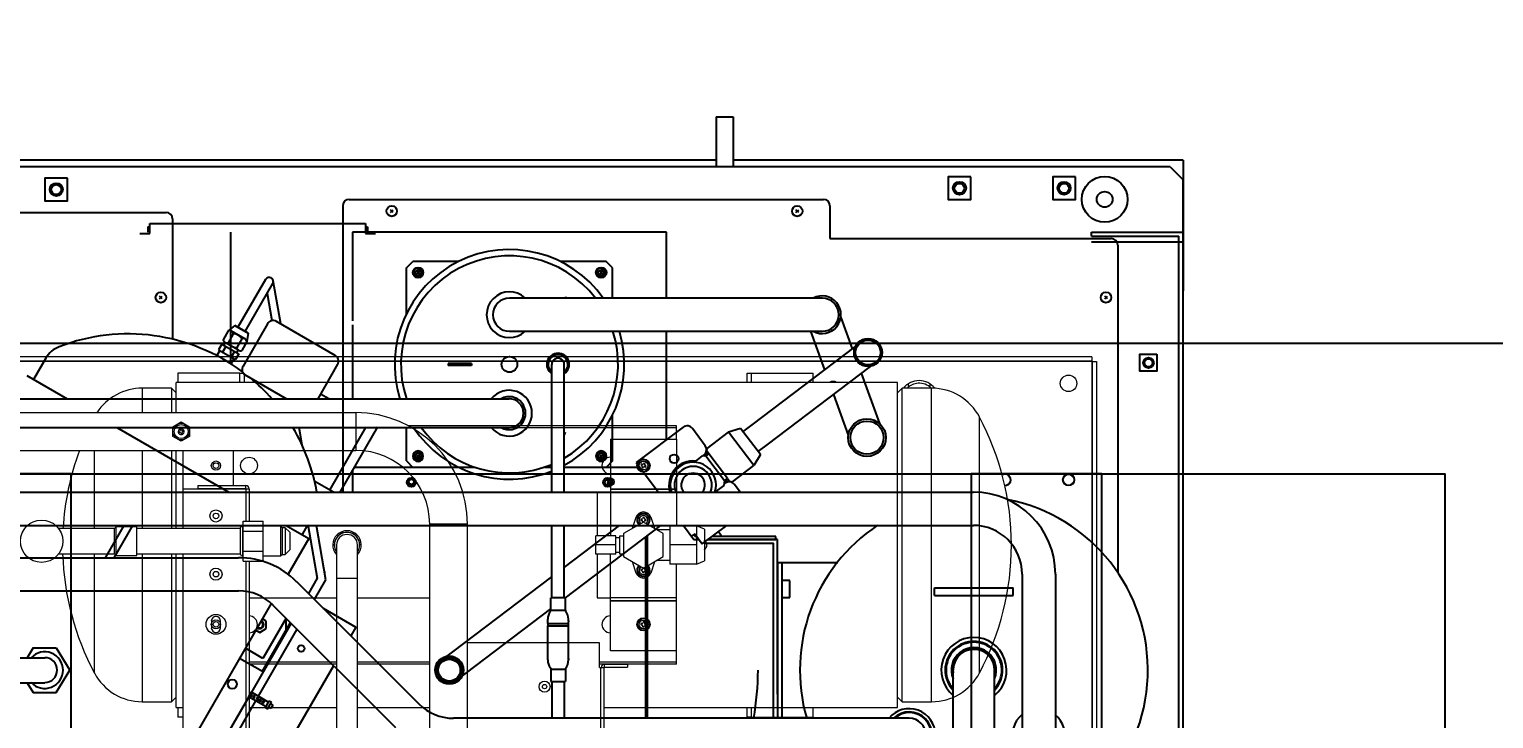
# Model space of a CAD drawing. Header units: millimetres. Extents: x 0 to 31017, y 0 to 21335.
# Drawn here: x 27232.9 to 27344.9, y 3390.4 to 3443.1 of the extents above; entities that cross this region are included whole.
import ezdxf
from ezdxf import colors
from ezdxf.entities.mleader import LeaderData, LeaderLine
from ezdxf.enums import TextEntityAlignment as Align
from ezdxf.math import Vec2, Vec3

# ---------------------------------------------------------------- set-up
doc = ezdxf.new("R2010")
doc.units = ezdxf.units.MM
for name, color, linetype in [('12', 7, 'Continuous'), ('2BG06593', 7, 'Continuous'), ('DIM', 2, 'Continuous')]:
    doc.layers.add(name, color=color, linetype=linetype)
doc.styles.get("Standard").update_dxf_attribs({"font": 'arial.ttf'})

# ---------------------------------------------------------------- blocks, each defined once
blk = doc.blocks.new('A$C50403923')
at = {"layer": '2BG06593', "linetype": 'ByBlock'}
for p, q in [((5.1, 2.9), (2.9, 5.1)), ((2.9, 2.9), (5.1, 5.1))]:
    blk.add_line(p, q, dxfattribs=at)
at = {"layer": '2BG06593', "color": 2}
blk.add_circle((4, 4), 4, dxfattribs=at)
blk = doc.blocks.new('A$C21DA468F')
at = {"layer": '12'}
for p, q in [((7.1, 20.6), (85.9, 80.4)), ((18.4, 5.2), (97.4, 65.2)), ((0, 15.2), (7.1, 20.6)), ((11.5, 0), (18.4, 5.2))]:
    blk.add_line(p, q, dxfattribs=at)
for radius in [10.7, 9.53]:
    blk.add_circle((95.6, 75.8), radius, dxfattribs=at)
blk = doc.blocks.new('3F機組圖灰底')
at = {"color": 8, "linetype": 'Continuous', "lineweight": 15}
for p, q in [((106902.39, -45555.3), (106736.34, -45555.3)), ((106902.39, -45555.63), (106736.34, -45555.63)), ((106902.39, -45555.65), (106736.34, -45555.65)), ((106902.39, -45555.3), (106902.39, -45555.63)), ((106902.39, -45555.65), (106902.39, -45555.63)), ((106902.41, -45555.65), (106902.39, -45555.65)), ((106902.39, -45555.65), (106902.39, -45608.38)), ((106902.41, -45555.65), (106902.41, -45608.38)), ((106902.41, -45555.65), (106902.74, -45555.65)), ((106902.74, -45555.65), (106902.74, -45608.38)), ((106832.52, -45556.54), (106832.52, -45557.27)), ((106837.23, -45556.54), (106832.52, -45556.54)), ((106837.25, -45556.54), (106837.23, -45556.54)), ((106837.23, -45556.54), (106837.23, -45557.27)), ((106837.25, -45556.54), (106837.58, -45556.54)), ((106837.25, -45557.27), (106837.25, -45556.54)), ((106837.58, -45556.54), (106837.58, -45557.27)), ((106876.03, -45556.54), (106876.35, -45556.54)), ((106876.03, -45557.27), (106876.03, -45556.54)), ((106876.35, -45556.54), (106876.35, -45557.27)), ((106876.35, -45556.54), (106876.37, -45556.54)), ((106876.37, -45556.54), (106881.08, -45556.54)), ((106876.37, -45557.27), (106876.37, -45556.54)), ((106881.08, -45557.27), (106881.08, -45556.54)), ((106832.04, -45557.7), (106829.8, -45557.7)), ((106829.8, -45557.7), (106829.8, -45559.58)), ((106832.4, -45558.06), (106832.04, -45557.7)), ((106832.04, -45557.7), (106832.04, -45559.58)), ((106887.54, -45557.27), (106832.4, -45557.27)), ((106832.4, -45559.58), (106832.4, -45557.27)), ((106887.54, -45582.11), (106887.54, -45557.27)), ((106887.89, -45557.7), (106887.54, -45558.06)), ((106890.14, -45557.7), (106887.89, -45557.7)), ((106887.89, -45581.68), (106887.89, -45557.7)), ((106888.35, -45557.37), (106888.35, -45557.63)), ((106890.02, -45557.63), (106890.02, -45557.38)), ((106890.14, -45581.68), (106890.14, -45557.7)), ((106846.13, -45559.58), (106816.54, -45559.58)), ((106846.13, -45559.58), (106846.13, -45562.47)), ((106893.8, -45579.48), (106893.8, -45559.9)), ((106832.13, -45560.65), (106832.77, -45560.28)), ((106832.13, -45561.39), (106832.13, -45560.65)), ((106832.77, -45561.76), (106832.13, -45561.39)), ((106832.67, -45561.08), (106832.54, -45561.01)), ((106832.77, -45560.9), (106832.64, -45560.83)), ((106832.77, -45560.28), (106833.41, -45560.65)), ((106832.9, -45561.21), (106832.77, -45561.14)), ((106833.41, -45561.39), (106832.77, -45561.76)), ((106833, -45561.03), (106832.87, -45560.96)), ((106833.41, -45560.65), (106833.41, -45561.39)), ((106870.64, -45560.59), (106850.15, -45560.59)), ((106870.64, -45560.73), (106850.41, -45560.73)), ((106870.64, -45560.73), (106870.64, -45560.59)), ((106870.64, -45561.6), (106870.64, -45560.73)), ((106816.54, -45562.47), (106846.13, -45562.47)), ((106826.13, -45562.47), (106826.13, -45568.43)), ((106829.8, -45562.47), (106829.8, -45568.43)), ((106832.04, -45562.47), (106832.04, -45568.43)), ((106832.4, -45568.43), (106832.4, -45562.47)), ((106832.9, -45562.47), (106832.9, -45565.39)), ((106836.75, -45562.47), (106836.75, -45565.14)), ((106865.58, -45561.6), (106865.58, -45565.39)), ((106865.58, -45561.6), (106870.64, -45561.6)), ((106870.64, -45561.6), (106870.64, -45565.39)), ((106867.96, -45563.49), (106867.92, -45563.58)), ((106867.92, -45563.58), (106867.99, -45563.62)), ((106868.03, -45563.53), (106867.96, -45563.49)), ((106868.15, -45563.43), (106868.12, -45563.5)), ((106868.24, -45563.47), (106868.15, -45563.43)), ((106868.21, -45563.54), (106868.24, -45563.47)), ((106868.31, -45563.66), (106868.24, -45563.62)), ((106868.02, -45563.7), (106867.98, -45563.77)), ((106867.98, -45563.77), (106868.07, -45563.82)), ((106868.07, -45563.82), (106868.11, -45563.74)), ((106868.19, -45563.71), (106868.26, -45563.75)), ((106868.26, -45563.75), (106868.31, -45563.66)), ((106832.9, -45565.39), (106837.71, -45565.39)), ((106832.9, -45565.39), (106832.9, -45568.43)), ((106834.04, -45565.14), (106834.04, -45565.37)), ((106834.04, -45565.14), (106837.71, -45565.14)), ((106834.04, -45565.37), (106837.71, -45565.37)), ((106836.75, -45565.37), (106836.75, -45565.39)), ((106837.71, -45565.37), (106837.71, -45565.14)), ((106837.71, -45565.39), (106837.96, -45565.39)), ((106837.71, -45565.39), (106837.71, -45567.86)), ((106837.96, -45565.39), (106837.96, -45567.86)), ((106851.2, -45565.64), (106837.96, -45565.64)), ((106865.58, -45565.64), (106864.57, -45565.64)), ((106864.57, -45565.64), (106864.57, -45568.99)), ((106865.58, -45565.39), (106865.58, -45565.41)), ((106865.58, -45565.39), (106870.64, -45565.39)), ((106865.58, -45565.41), (106865.58, -45565.66)), ((106865.58, -45565.41), (106870.64, -45565.41)), ((106865.58, -45565.66), (106865.58, -45568.99)), ((106865.58, -45565.66), (106870.64, -45565.66)), ((106870.64, -45565.39), (106870.64, -45565.41)), ((106870.64, -45565.41), (106870.64, -45565.66)), ((106870.64, -45565.66), (106870.64, -45568.22)), ((106837.52, -45567.86), (106839.04, -45567.86)), ((106837.52, -45568.63), (106837.52, -45567.86)), ((106839.04, -45568.63), (106839.04, -45567.86)), ((106851.76, -45568.1), (106851.76, -45589.65)), ((106854.65, -45568.1), (106851.76, -45568.1)), ((106854.65, -45589.65), (106854.65, -45568.1)), ((106868.11, -45567.94), (106866.59, -45568.81)), ((106867.54, -45567.58), (106867.25, -45568.43)), ((106868.01, -45567.71), (106867.92, -45567.71)), ((106867.92, -45567.71), (106867.92, -45567.81)), ((106867.92, -45567.81), (106868, -45567.81)), ((106868.05, -45567.88), (106868.05, -45567.96)), ((106868.05, -45567.96), (106868.07, -45567.96)), ((106868.08, -45567.57), (106868.07, -45567.65)), ((106868.18, -45567.58), (106868.08, -45567.57)), ((106869.63, -45568.81), (106868.11, -45567.94)), ((106868.15, -45567.96), (106868.16, -45567.88)), ((106868.17, -45567.66), (106868.18, -45567.58)), ((106868.22, -45567.83), (106868.3, -45567.83)), ((106868.31, -45567.73), (106868.23, -45567.73)), ((106868.3, -45567.83), (106868.31, -45567.73)), ((106868.97, -45568.43), (106868.69, -45567.58)), ((106827.68, -45568.43), (106823.4, -45568.43)), ((106827.81, -45568.31), (106827.68, -45568.43)), ((106827.68, -45570.36), (106827.68, -45568.43)), ((106829.38, -45568.31), (106827.81, -45568.31)), ((106827.81, -45570.49), (106827.81, -45568.31)), ((106829.38, -45570.49), (106829.38, -45568.31)), ((106837.27, -45568.43), (106829.38, -45568.43)), ((106837.45, -45568.26), (106837.27, -45568.36)), ((106837.27, -45568.36), (106837.27, -45570.43)), ((106837.52, -45568.26), (106837.45, -45568.26)), ((106837.45, -45568.26), (106837.45, -45570.53)), ((106837.52, -45570.17), (106837.52, -45568.63)), ((106837.52, -45568.63), (106839.04, -45568.63)), ((106840.37, -45568.26), (106839.04, -45568.26)), ((106839.04, -45570.17), (106839.04, -45568.63)), ((106840.49, -45568.38), (106840.37, -45568.26)), ((106840.37, -45568.26), (106840.37, -45570.53)), ((106840.72, -45568.38), (106840.49, -45568.38)), ((106840.49, -45568.38), (106840.49, -45570.42)), ((106841.07, -45568.72), (106840.72, -45568.38)), ((106840.72, -45568.38), (106840.72, -45570.42)), ((106841.07, -45568.72), (106841.07, -45570.07)), ((106865.99, -45568.99), (106864.47, -45568.99)), ((106864.47, -45569.69), (106864.47, -45568.99)), ((106865.99, -45569.69), (106865.99, -45568.99)), ((106866.29, -45569.14), (106865.99, -45569.14)), ((106866.59, -45569.01), (106866.29, -45569.01)), ((106866.29, -45569.01), (106866.29, -45569.69)), ((106866.59, -45568.81), (106866.59, -45570.57)), ((106870.12, -45568.53), (106869.14, -45568.53)), ((106869.63, -45570.57), (106869.63, -45568.81)), ((106870.14, -45568.45), (106870.12, -45568.45)), ((106870.12, -45568.45), (106870.12, -45569.69)), ((106872.16, -45568.22), (106870.14, -45568.22)), ((106870.14, -45568.22), (106870.14, -45569.69)), ((106872.77, -45568.47), (106872.16, -45568.22)), ((106872.16, -45568.22), (106872.16, -45568.96)), ((106872.16, -45568.96), (106872.16, -45569.69)), ((106872.77, -45568.47), (106872.77, -45569.69)), ((106837.52, -45570.17), (106839.04, -45570.17)), ((106837.52, -45570.93), (106837.52, -45570.17)), ((106839.04, -45570.93), (106839.04, -45570.17)), ((106840.72, -45570.42), (106841.07, -45570.07)), ((106844.64, -45569.69), (106844.64, -45572.22)), ((106846.25, -45572.22), (106846.25, -45569.69)), ((106865.99, -45569.69), (106864.47, -45569.69)), ((106864.47, -45570.39), (106864.47, -45569.69)), ((106865.99, -45570.39), (106865.99, -45569.69)), ((106865.99, -45570.25), (106866.29, -45570.25)), ((106866.29, -45569.69), (106866.29, -45570.37)), ((106870.12, -45569.69), (106870.12, -45570.94)), ((106872.16, -45569.69), (106870.14, -45569.69)), ((106870.14, -45569.69), (106870.14, -45571.16)), ((106872.16, -45569.69), (106872.16, -45570.43)), ((106872.77, -45569.69), (106872.77, -45570.91)), ((106896.24, -45569.7), (106896.24, -45569.69)), ((106823.4, -45570.36), (106827.68, -45570.36)), ((106826.13, -45570.36), (106826.13, -45579.48)), ((106827.68, -45570.36), (106827.81, -45570.49)), ((106827.81, -45570.49), (106829.38, -45570.49)), ((106829.38, -45570.36), (106837.27, -45570.36)), ((106829.8, -45570.36), (106829.8, -45581.68)), ((106832.04, -45570.36), (106832.04, -45581.68)), ((106832.4, -45582.11), (106832.4, -45570.36)), ((106832.9, -45570.36), (106832.9, -45585.12)), ((106837.27, -45570.43), (106837.45, -45570.53)), ((106837.45, -45570.53), (106837.52, -45570.53)), ((106837.52, -45570.93), (106839.04, -45570.93)), ((106837.71, -45570.93), (106837.71, -45586.19)), ((106837.96, -45570.93), (106837.96, -45586.19)), ((106839.04, -45570.53), (106840.37, -45570.53)), ((106840.37, -45570.53), (106840.49, -45570.42)), ((106840.49, -45570.42), (106840.72, -45570.42)), ((106865.99, -45570.39), (106864.47, -45570.39)), ((106864.57, -45570.39), (106864.57, -45573.74)), ((106865.58, -45573.72), (106865.58, -45570.39)), ((106866.29, -45570.37), (106866.59, -45570.37)), ((106866.59, -45570.57), (106868.11, -45571.45)), ((106867.25, -45570.95), (106867.54, -45571.81)), ((106868.08, -45571.42), (106868.07, -45571.5)), ((106868.11, -45571.45), (106869.63, -45570.57)), ((106868.18, -45571.43), (106868.15, -45571.42)), ((106868.17, -45571.51), (106868.18, -45571.43)), ((106868.69, -45571.81), (106868.97, -45570.95)), ((106869.14, -45570.86), (106870.12, -45570.86)), ((106870.12, -45570.94), (106870.14, -45570.94)), ((106872.16, -45571.16), (106870.14, -45571.16)), ((106870.64, -45573.72), (106870.64, -45571.16)), ((106872.16, -45570.43), (106872.16, -45571.16)), ((106872.16, -45571.16), (106872.77, -45570.91)), ((106844.64, -45572.22), (106844.64, -45584.36)), ((106844.64, -45572.22), (106846.25, -45572.22)), ((106846.25, -45584.36), (106846.25, -45572.22)), ((106868.01, -45571.56), (106867.92, -45571.55)), ((106867.92, -45571.55), (106867.92, -45571.65)), ((106867.92, -45571.65), (106868, -45571.66)), ((106868.05, -45571.72), (106868.05, -45571.8)), ((106868.05, -45571.8), (106868.15, -45571.81)), ((106868.15, -45571.81), (106868.16, -45571.73)), ((106868.22, -45571.67), (106868.3, -45571.68)), ((106868.31, -45571.58), (106868.23, -45571.57)), ((106868.3, -45571.68), (106868.31, -45571.58)), ((106837.96, -45573.74), (106844.64, -45573.74)), ((106846.25, -45573.74), (106851.76, -45573.74)), ((106864.57, -45573.74), (106865.58, -45573.74)), ((106865.58, -45573.97), (106865.58, -45573.72)), ((106870.64, -45573.72), (106865.58, -45573.72)), ((106870.64, -45573.97), (106865.58, -45573.97)), ((106865.58, -45573.99), (106865.58, -45573.97)), ((106865.58, -45577.79), (106865.58, -45573.99)), ((106870.64, -45573.99), (106865.58, -45573.99)), ((106870.64, -45573.97), (106870.64, -45573.72)), ((106870.64, -45573.99), (106870.64, -45573.97)), ((106870.64, -45577.79), (106870.64, -45573.99)), ((106835.08, -45575.51), (106835.08, -45576.02)), ((106835.79, -45576.02), (106835.79, -45575.51)), ((106867.92, -45575.7), (106867.92, -45575.8)), ((106868.01, -45575.7), (106867.92, -45575.7)), ((106867.92, -45575.8), (106868, -45575.81)), ((106868.05, -45575.87), (106868.05, -45575.95)), ((106868.08, -45575.57), (106868.07, -45575.65)), ((106868.18, -45575.57), (106868.08, -45575.57)), ((106868.15, -45575.96), (106868.16, -45575.88)), ((106868.17, -45575.66), (106868.18, -45575.57)), ((106868.22, -45575.82), (106868.3, -45575.83)), ((106868.31, -45575.73), (106868.23, -45575.72)), ((106868.3, -45575.83), (106868.31, -45575.73)), ((106868.05, -45575.95), (106868.15, -45575.96)), ((106864.76, -45577.16), (106854.65, -45577.16)), ((106864.76, -45579.05), (106864.76, -45577.16)), ((106870.64, -45577.79), (106865.58, -45577.79)), ((106870.64, -45578.66), (106870.64, -45577.79)), ((106844.64, -45578.66), (106837.96, -45578.66)), ((106844.64, -45578.8), (106837.96, -45578.8)), ((106851.76, -45578.66), (106846.25, -45578.66)), ((106851.76, -45578.8), (106846.25, -45578.8)), ((106870.64, -45578.66), (106864.76, -45578.66)), ((106870.64, -45578.8), (106864.76, -45578.8)), ((106864.76, -45579.05), (106864.85, -45579.05)), ((106864.85, -45579.05), (106865.11, -45579.05)), ((106864.85, -45602.32), (106864.85, -45579.05)), ((106865.11, -45602.32), (106865.11, -45579.05)), ((106865.13, -45578.8), (106866.9, -45578.8)), ((106865.13, -45579.03), (106865.13, -45578.8)), ((106865.13, -45579.03), (106866.9, -45579.03)), ((106866.9, -45578.8), (106866.9, -45579.03)), ((106870.64, -45578.8), (106870.64, -45578.66)), ((106832.04, -45581.68), (106832.4, -45581.33)), ((106887.54, -45581.33), (106887.89, -45581.68)), ((106829.8, -45581.68), (106832.04, -45581.68)), ((106832.4, -45582.11), (106832.9, -45582.11)), ((106832.52, -45582.11), (106832.52, -45582.85)), ((106837.96, -45582.11), (106844.64, -45582.11)), ((106846.25, -45582.11), (106851.76, -45582.11)), ((106865.11, -45582.11), (106887.54, -45582.11)), ((106876.03, -45582.85), (106876.03, -45582.11)), ((106876.35, -45582.11), (106876.35, -45582.85)), ((106876.37, -45582.85), (106876.37, -45582.11)), ((106881.08, -45582.85), (106881.08, -45582.11)), ((106887.89, -45581.68), (106890.14, -45581.68)), ((106832.9, -45582.85), (106832.52, -45582.85)), ((106876.35, -45582.85), (106876.03, -45582.85)), ((106876.35, -45582.85), (106876.37, -45582.85)), ((106876.37, -45582.85), (106881.08, -45582.85))]:
    blk.add_line(p, q, dxfattribs=at)
at = {"color": 8}
for points in [[(106699.37, -45554.26), (106939.37, -45554.26), (106939.37, -45616.76), (106699.37, -45616.76)], [(106709.37, -45564.26), (106929.37, -45564.26), (106929.37, -45606.76), (106709.37, -45606.76)], [(106824.37, -45564.26), (106814.37, -45564.26), (106814.37, -45606.76), (106824.37, -45606.76)], [(106903.16, -45564.26), (106893.16, -45564.26), (106893.16, -45606.76), (106903.16, -45606.76)]]:
    blk.add_lwpolyline(points, close=True, dxfattribs=at)
at = {"color": 8, "linetype": 'Continuous', "lineweight": 15}
for centre, radius in [((106900.61, -45557.33), 0.632), ((106832.77, -45561.02), 0.637), ((106832.77, -45561.02), 0.536), ((106835.43, -45563.62), 0.354), ((106835.43, -45563.62), 0.212), ((106837.96, -45563.62), 0.642), ((106868.11, -45563.62), 0.506), ((106868.11, -45563.62), 0.465), ((106868.11, -45563.62), 0.455), ((106868.11, -45563.62), 0.443), ((106868.11, -45563.62), 0.332), ((106900.61, -45564.71), 0.455), ((106900.61, -45564.71), 0.405), ((106822.1, -45569.4), 1.62), ((106835.43, -45567.47), 0.465), ((106835.43, -45567.47), 0.212), ((106835.43, -45571.92), 0.465), ((106835.43, -45571.92), 0.212), ((106835.43, -45575.76), 0.759), ((106835.43, -45575.76), 0.354), ((106835.43, -45575.76), 0.212), ((106868.11, -45575.76), 0.506), ((106868.11, -45575.76), 0.465), ((106868.11, -45575.76), 0.455), ((106868.11, -45575.76), 0.443), ((106868.11, -45575.76), 0.332), ((106860.55, -45580.52), 0.42), ((106860.55, -45580.52), 0.167)]:
    blk.add_circle(centre, radius, dxfattribs=at)
for centre, radius, start, end in [((106829.8, -45561.85), 4.15, 90, 146.7417), ((106882.6, -45557.63), 0.455, 52.0818, 127.9182), ((106882.54, -45557.63), 0.405, 62.5608, 117.4392), ((106889.18, -45558.64), 1.52, 37.9968, 141.6839), ((106889.19, -45558.64), 1.32, 93.5658, 134.3253), ((106889.19, -45558.64), 1.32, 45.6747, 93.5658), ((106890.14, -45561.85), 4.15, 27.9899, 90), ((106846.13, -45568.1), 8.53, 0, 90), ((106875.4, -45569.69), 20.84, 0, 27.9899), ((106832.77, -45561.02), 0.228, 123.6122, 176.3878), ((106832.77, -45561.02), 0.228, 176.3878, 303.6122), ((106832.77, -45561.02), 0.228, 356.3878, 123.6122), ((106832.77, -45561.02), 0.116, 89.5918, 210.4082), ((106832.77, -45561.02), 0.116, 210.4082, 269.5918), ((106832.77, -45561.02), 0.116, 30.4082, 89.5918), ((106832.77, -45561.02), 0.116, 269.5918, 30.4082), ((106832.77, -45561.02), 0.228, 303.6122, 356.3878), ((106844.54, -45569.69), 20.84, 159.7346, 176.5596), ((106846.13, -45568.1), 5.64, 0, 90), ((106865.58, -45563.62), 0.642, 90, 270), ((106867.96, -45563.67), 0.0607, 334.2402, 64.2402), ((106868.06, -45563.47), 0.0607, 244.2402, 334.2402), ((106868.26, -45563.57), 0.0607, 154.2402, 244.2402), ((106868.16, -45563.77), 0.0607, 64.2402, 154.2402), ((106895.76, -45564.71), 0.455, 268.7973, 118.6511), ((106895.76, -45564.71), 0.405, 267.0326, 120.4157), ((106837.71, -45565.39), 0.253, 0, 90), ((106837.71, -45565.39), 0.0202, 0, 90), ((106868.11, -45567.77), 0.607, 18.4085, 161.5915), ((106868.11, -45567.77), 0.506, 313.3235, 226.6765), ((106868.11, -45567.77), 0.465, 311.825, 228.175), ((106868.11, -45567.77), 0.455, 311.4064, 228.5936), ((106868.11, -45567.77), 0.443, 310.8852, 229.1148), ((106868.11, -45567.77), 0.332, 304.0858, 235.9142), ((106867.99, -45567.87), 0.0607, 356.0175, 86.0175), ((106868.01, -45567.65), 0.0607, 266.0175, 356.0175), ((106868.22, -45567.89), 0.0607, 86.0175, 176.0175), ((106868.23, -45567.67), 0.0607, 176.0175, 266.0175), ((106845.45, -45569.69), 1.09, 317.3229, 222.6771), ((106845.45, -45569.69), 0.971, 325.8003, 180), ((106845.45, -45569.69), 0.964, 0, 213.5301), ((106845.45, -45569.69), 0.803, 0, 180), ((106845.45, -45569.69), 0.971, 180, 214.1997), ((106845.45, -45569.69), 0.964, 326.4699, 0), ((106872.56, -45569.69), 0.405, 300, 60), ((106875.4, -45569.7), 20.84, 332.0101, 0), ((106844.54, -45569.7), 20.84, 181.8255, 207.9899), ((106868.11, -45571.61), 0.506, 133.3235, 266.0175), ((106868.11, -45571.61), 0.465, 131.825, 266.0175), ((106868.11, -45571.61), 0.455, 131.4064, 266.0175), ((106868.11, -45571.61), 0.443, 130.8852, 266.0175), ((106868.11, -45571.61), 0.332, 124.0858, 266.0175), ((106868.11, -45571.61), 0.506, 266.0175, 46.6765), ((106868.11, -45571.61), 0.455, 266.0175, 48.5936), ((106868.11, -45571.61), 0.465, 266.0175, 48.175), ((106868.11, -45571.61), 0.443, 266.0175, 49.1148), ((106868.11, -45571.61), 0.332, 266.0175, 55.9142), ((106868.11, -45571.61), 0.607, 198.4085, 341.5915), ((106867.99, -45571.72), 0.0607, 356.0175, 86.0175), ((106868.01, -45571.5), 0.0607, 266.0175, 356.0175), ((106868.22, -45571.73), 0.0607, 86.0175, 176.0175), ((106868.23, -45571.51), 0.0607, 176.0175, 266.0175), ((106835.43, -45575.51), 0.354, 0, 180), ((106837.96, -45575.76), 0.642, 0, 90), ((106837.96, -45575.76), 0.642, 270, 0), ((106865.58, -45575.76), 0.642, 90, 270), ((106867.99, -45575.87), 0.0607, 356.0175, 86.0175), ((106868.01, -45575.64), 0.0607, 266.0175, 356.0175), ((106868.22, -45575.88), 0.0607, 86.0175, 176.0175), ((106868.23, -45575.66), 0.0607, 176.0175, 266.0175), ((106835.43, -45576.02), 0.354, 180, 0), ((106865.13, -45579.05), 0.253, 90, 180), ((106865.13, -45579.05), 0.0202, 90, 180), ((106829.8, -45577.53), 4.15, 207.9899, 270), ((106890.14, -45577.53), 4.15, 270, 332.0101)]:
    blk.add_arc(centre, radius, start, end, dxfattribs=at)
at = {"layer": 'DIM', "color": 8}
for p, q in [((106873.67, -45536.94), (106873.67, -45540.76)), ((106873.67, -45536.94), (106874.97, -45536.94)), ((106874.97, -45536.94), (106874.97, -45540.76)), ((106908.37, -45540.76), (106730.37, -45540.76)), ((106873.67, -45540.26), (106765.07, -45540.26)), ((106909.37, -45540.26), (106874.97, -45540.26)), ((106908.37, -45540.76), (106909.37, -45541.76)), ((106909.37, -45540.26), (106909.37, -45550.26)), ((106909.37, -45545.76), (106909.37, -45541.76)), ((106845.62, -45543.26), (106881.87, -45543.26)), ((106813.62, -45544.26), (106831.62, -45544.26)), ((106845.12, -45543.76), (106845.12, -45565.65)), ((106848.98, -45544.27), (106848.77, -45544.06)), ((106848.77, -45544.27), (106848.98, -45544.06)), ((106879.98, -45544.27), (106879.77, -45544.06)), ((106879.77, -45544.27), (106879.98, -45544.06)), ((106882.37, -45543.76), (106882.37, -45546.26)), ((106830.22, -45545.36), (106830.37, -45545.36)), ((106830.22, -45545.36), (106830.22, -45545.76)), ((106830.22, -45545.44), (106830.37, -45545.44)), ((106830.37, -45545.86), (106830.37, -45545.11)), ((106830.37, -45545.11), (106832.12, -45545.11)), ((106832.12, -45544.76), (106832.12, -45553.95)), ((106832.12, -45545.11), (106845.12, -45545.11)), ((106845.12, -45545.11), (106846.87, -45545.11)), ((106846.87, -45545.11), (106846.87, -45545.86)), ((106846.87, -45545.36), (106847.02, -45545.36)), ((106846.87, -45545.44), (106847.02, -45545.44)), ((106847.02, -45545.36), (106847.02, -45545.76)), ((106829.62, -45545.86), (106830.37, -45545.86)), ((106836.57, -45555.83), (106836.57, -45545.76)), ((106869.87, -45545.76), (106845.87, -45545.76)), ((106845.87, -45545.76), (106845.87, -45552.55)), ((106846.87, -45545.86), (106847.62, -45545.86)), ((106869.87, -45550.81), (106869.87, -45545.76)), ((106882.37, -45546.26), (106903.87, -45546.26)), ((106902.37, -45546.08), (106902.37, -45545.76)), ((106902.37, -45545.76), (106909.37, -45545.76)), ((106902.37, -45546.08), (106909.05, -45546.08)), ((106902.37, -45546.51), (106904.31, -45546.51)), ((106904.31, -45546.51), (106909.37, -45546.51)), ((106904.37, -45546.76), (106904.37, -45571.79)), ((106909.05, -45546.51), (106909.05, -45546.08)), ((106909.05, -45625.01), (106909.05, -45546.51)), ((106909.37, -45625.76), (106909.37, -45545.76)), ((106849.99, -45548.5), (106850.49, -45548)), ((106849.99, -45552.01), (106849.99, -45548.5)), ((106854, -45548), (106850.49, -45548)), ((106865.25, -45548), (106861.75, -45548)), ((106865.75, -45548.5), (106865.25, -45548)), ((106865.75, -45550.81), (106865.75, -45548.5)), ((106839.22, -45549.38), (106837.11, -45553.04)), ((106837.66, -45553.36), (106839.77, -45549.7)), ((106840.39, -45552.79), (106839.81, -45549.49)), ((106831.33, -45550.87), (106831.12, -45550.66)), ((106831.12, -45550.87), (106831.33, -45550.66)), ((106839.34, -45550.46), (106839.7, -45552.53)), ((106881.77, -45550.81), (106857.87, -45550.81)), ((106862.16, -45550.7), (106862.19, -45550.81)), ((106903.58, -45550.87), (106903.37, -45550.66)), ((106903.37, -45550.87), (106903.58, -45550.66)), ((106883.2, -45552.29), (106884.07, -45554.69)), ((106836.37, -45553.32), (106835.98, -45554)), ((106836.75, -45553.54), (106836.36, -45554.22)), ((106836.87, -45552.9), (106836.37, -45553.32)), ((106837.65, -45553.93), (106836.62, -45553.33)), ((106836.87, -45552.9), (106837.9, -45553.5)), ((106837.9, -45553.5), (106836.87, -45552.9)), ((106837.66, -45553.36), (106837.11, -45553.04)), ((106839.36, -45552.77), (106837.5, -45556.01)), ((106837.9, -45553.5), (106837.79, -45554.14)), ((106844.55, -45555.19), (106840.05, -45552.59)), ((106845.87, -45552.85), (106845.87, -45558.51)), ((106857.87, -45553.35), (106881.77, -45553.35)), ((106869.87, -45561.64), (106869.87, -45553.35)), ((106880.89, -45553.35), (106881.96, -45556.29)), ((106835.87, -45554.33), (106835.62, -45554.76)), ((106835.87, -45554.33), (106837.17, -45555.08)), ((106836.19, -45554.51), (106835.94, -45554.95)), ((106836.15, -45554.23), (106836.04, -45554.42)), ((106837.15, -45554.8), (106836.12, -45554.2)), ((106837.41, -45553.92), (106837.02, -45554.6)), ((106837.79, -45554.14), (106837.4, -45554.82)), ((106822.43, -45555.4), (106821.49, -45557.04)), ((106835.73, -45554.82), (106835.5, -45555.21)), ((106835.62, -45554.76), (106836.92, -45555.51)), ((106836.81, -45555.45), (106836.58, -45555.84)), ((106836.84, -45554.89), (106836.59, -45555.32)), ((106837.17, -45555.08), (106836.92, -45555.51)), ((106837.11, -45554.79), (106837, -45554.98)), ((106820.97, -45556.74), (106824.05, -45558.51)), ((106837.61, -45556.65), (106840.83, -45558.51)), ((106844.73, -45555.87), (106843.21, -45558.51)), ((106853.17, -45555.8), (106853.17, -45555.96)), ((106854.97, -45555.8), (106853.17, -45555.8)), ((106854.97, -45555.96), (106853.17, -45555.96)), ((106854.97, -45555.8), (106854.97, -45555.96)), ((106861.11, -45565.65), (106861.11, -45555.88)), ((106862.06, -45565.65), (106862.06, -45555.88)), ((106884.76, -45556.56), (106886.16, -45560.41)), ((106810.84, -45558.51), (106857.84, -45558.51)), ((106844.05, -45558.51), (106843.42, -45558.15)), ((106882.64, -45558.17), (106883.77, -45561.28)), ((106865.75, -45563.26), (106865.75, -45559.75)), ((106810.84, -45560.71), (106857.84, -45560.71)), ((106827.86, -45560.71), (106836.41, -45565.65)), ((106842.03, -45562.06), (106841.79, -45560.71)), ((106844.14, -45565.5), (106846.9, -45560.71)), ((106847.77, -45560.66), (106844.89, -45565.65)), ((106849.99, -45563.26), (106849.99, -45560.71)), ((106871.15, -45560.68), (106867.55, -45563.39)), ((106872.84, -45562.1), (106871.85, -45560.78)), ((106872.98, -45562.3), (106874.61, -45561.06)), ((106875.54, -45560.79), (106874.61, -45561.06)), ((106876.54, -45563.61), (106874.61, -45561.06)), ((106877.05, -45562.78), (106875.54, -45560.79)), ((106872.95, -45562.51), (106872.98, -45562.3)), ((106874.54, -45564.6), (106872.95, -45562.51)), ((106849.99, -45563.26), (106850.49, -45563.76)), ((106865.75, -45563.26), (106865.25, -45563.76)), ((106867.55, -45563.39), (106869.25, -45565.65)), ((106871.98, -45563.37), (106872.63, -45562.87)), ((106872.87, -45562.9), (106872.63, -45562.87)), ((106872.64, -45562.87), (106872.74, -45562.8)), ((106872.73, -45562.89), (106873.05, -45562.64)), ((106872.87, -45562.9), (106873.11, -45562.72)), ((106874.3, -45564.78), (106872.87, -45562.9)), ((106874.91, -45564.85), (106876.54, -45563.61)), ((106877.05, -45562.78), (106876.54, -45563.61)), ((106845.87, -45563.94), (106845.87, -45565.65)), ((106845.99, -45563.73), (106855.18, -45563.73)), ((106854, -45563.76), (106850.49, -45563.76)), ((106860.57, -45563.73), (106861.11, -45563.73)), ((106860.59, -45564.23), (106861.11, -45564.23)), ((106862.06, -45563.73), (106867.81, -45563.73)), ((106865.25, -45563.76), (106862.06, -45563.76)), ((106874.28, -45564.92), (106874.6, -45564.68)), ((106874.3, -45564.78), (106874.54, -45564.6)), ((106874.54, -45564.6), (106874.7, -45564.82)), ((106818.01, -45565.65), (106893.33, -45565.65)), ((106844.41, -45565.65), (106842.98, -45564.83)), ((106870.22, -45565.65), (106870.24, -45565.63)), ((106874.25, -45565.13), (106873.58, -45565.64)), ((106874.3, -45564.78), (106874.25, -45565.13)), ((106874.27, -45565.03), (106874.37, -45564.96)), ((106874.7, -45564.82), (106874.91, -45564.85)), ((106875.51, -45565.65), (106875.07, -45565.06)), ((106818.01, -45568.19), (106893.33, -45568.19)), ((106828.39, -45568.19), (106826.96, -45570.66)), ((106827.65, -45570.66), (106829.08, -45568.19)), ((106840.81, -45568.19), (106842.53, -45569.19)), ((106842.53, -45569.19), (106840.95, -45571.93)), ((106842.41, -45568.19), (106842.01, -45568.89)), ((106842.45, -45568.13), (106843.17, -45572.23)), ((106843.84, -45572.35), (106843.11, -45568.19)), ((106861.11, -45573.73), (106861.11, -45568.19)), ((106862.06, -45573.73), (106862.06, -45568.19)), ((106862.06, -45571.4), (106866.29, -45568.19)), ((106862.15, -45573.72), (106869.44, -45568.19)), ((106868.27, -45569.07), (106868.27, -45582.94)), ((106868.42, -45582.94), (106868.42, -45568.96)), ((106871.17, -45568.19), (106871.97, -45569.26)), ((106872.04, -45568.84), (106871.79, -45569.02)), ((106871.98, -45568.88), (106872.09, -45569.03)), ((106872.04, -45568.84), (106872.61, -45569.6)), ((106872.09, -45569.03), (106872.19, -45569.03)), ((106872.61, -45569.6), (106874.48, -45568.19)), ((106878.23, -45569.03), (106873.36, -45569.03)), ((106878.23, -45569.26), (106878.23, -45569.03)), ((106871.97, -45569.26), (106872.36, -45569.26)), ((106872.77, -45569.58), (106872.77, -45569.47)), ((106878.03, -45569.58), (106872.77, -45569.58)), ((106878.37, -45569.26), (106873.05, -45569.26)), ((106873.05, -45569.26), (106878.23, -45569.26)), ((106878.05, -45582.94), (106878.05, -45569.6)), ((106878.37, -45581.1), (106878.37, -45569.26)), ((106818, -45570.66), (106837.16, -45570.66)), ((106882.97, -45571.06), (106878.37, -45571.06)), ((106878.37, -45571.06), (106878.37, -45582.94)), ((106878.69, -45571.06), (106878.69, -45582.94)), ((106841.59, -45572.49), (106850.95, -45581.85)), ((106843.17, -45572.23), (106842.5, -45573.4)), ((106842.96, -45573.87), (106843.84, -45572.35)), ((106852.7, -45578.5), (106861.11, -45572.12)), ((106879.31, -45572.41), (106878.69, -45572.41)), ((106879.31, -45573.71), (106879.31, -45572.41)), ((106897.06, -45571.92), (106897.06, -45584.21)), ((106899.6, -45571.92), (106899.6, -45584.21)), ((106818, -45573.2), (106837.16, -45573.2)), ((106890.37, -45573.56), (106890.37, -45572.96)), ((106890.37, -45572.96), (106896.37, -45572.96)), ((106890.37, -45573.56), (106896.37, -45573.56)), ((106896.37, -45573.56), (106896.37, -45572.96)), ((106839.66, -45574.16), (106823.63, -45601.92)), ((106839.79, -45574.29), (106849.15, -45583.65)), ((106843.62, -45574.53), (106846.12, -45575.97)), ((106853.85, -45580.02), (106861.02, -45574.58)), ((106862.15, -45573.73), (106861.02, -45573.73)), ((106861.02, -45574.67), (106861.02, -45573.73)), ((106861.02, -45574.67), (106862.15, -45574.67)), ((106862.15, -45574.67), (106862.15, -45573.73)), ((106878.69, -45573.71), (106879.31, -45573.71)), ((106841.18, -45575.68), (106838.14, -45580.94)), ((106839.27, -45575.51), (106838.98, -45575.34)), ((106838.98, -45579.35), (106841.13, -45575.62)), ((106840.8, -45575.29), (106839.02, -45578.36)), ((106839.27, -45576.08), (106839.27, -45575.51)), ((106840.77, -45575.33), (106840.77, -45576.23)), ((106860.79, -45575.69), (106860.79, -45575.37)), ((106860.79, -45575.69), (106862.38, -45575.69)), ((106860.79, -45578.48), (106860.79, -45575.88)), ((106860.79, -45575.88), (106862.38, -45575.88)), ((106860.81, -45575.72), (106860.81, -45575.85)), ((106862.36, -45575.73), (106862.36, -45575.85)), ((106862.38, -45575.49), (106862.38, -45575.37)), ((106862.38, -45575.49), (106862.38, -45575.37)), ((106862.38, -45575.49), (106862.38, -45575.56)), ((106862.38, -45575.69), (106862.38, -45575.56)), ((106862.38, -45578.48), (106862.38, -45575.88)), ((106838.48, -45576.2), (106838.78, -45576.37)), ((106838.69, -45581.26), (106841.65, -45576.14)), ((106838.78, -45576.37), (106839.27, -45576.08)), ((106846.12, -45575.97), (106845.74, -45576.64)), ((106821.46, -45577.56), (106821, -45578.31)), ((106821.46, -45577.56), (106823.22, -45577.56)), ((106823.22, -45577.56), (106824.26, -45579.26)), ((106839.02, -45578.36), (106837.68, -45577.59)), ((106817.35, -45578.31), (106822.34, -45578.31)), ((106823.22, -45580.97), (106824.26, -45579.26)), ((106844.42, -45578.92), (106829.61, -45604.54)), ((106837.24, -45578.35), (106838.98, -45579.35)), ((106861.02, -45579.08), (106861.02, -45580.13)), ((106861.02, -45579.19), (106862.15, -45579.19)), ((106862.15, -45579.13), (106862.15, -45580.13)), ((106862.38, -45578.36), (106862.38, -45578.48)), ((106894.96, -45615.76), (106894.96, -45579.26)), ((106818.04, -45580.22), (106822.34, -45580.22)), ((106821, -45580.22), (106821.46, -45580.97)), ((106861.02, -45580.13), (106862.15, -45580.13)), ((106861.11, -45580.13), (106861.11, -45582.94)), ((106862.06, -45580.13), (106862.06, -45582.94)), ((106891.79, -45615.76), (106891.79, -45579.46)), ((106821.46, -45580.97), (106823.22, -45580.97)), ((106837.94, -45581.29), (106829.39, -45596.1)), ((106838.11, -45580.93), (106837.91, -45581.27)), ((106837.91, -45581.27), (106839.26, -45582.05)), ((106838.13, -45581.06), (106838.03, -45581.24)), ((106838.03, -45581.24), (106838.12, -45581.3)), ((106838.11, -45580.93), (106839.46, -45581.71)), ((106838.12, -45581.3), (106838.23, -45581.12)), ((106838.23, -45581.12), (106838.13, -45581.06)), ((106838.34, -45581.18), (106838.24, -45581.37)), ((106838.24, -45581.37), (106838.33, -45581.42)), ((106838.33, -45581.42), (106838.44, -45581.24)), ((106838.44, -45581.24), (106838.34, -45581.18)), ((106838.6, -45581.33), (106838.5, -45581.51)), ((106838.5, -45581.51), (106838.59, -45581.57)), ((106838.59, -45581.57), (106838.7, -45581.39)), ((106838.7, -45581.39), (106838.6, -45581.33)), ((106838.81, -45581.46), (106838.71, -45581.64)), ((106838.8, -45581.69), (106838.91, -45581.51)), ((106838.91, -45581.51), (106838.81, -45581.45)), ((106829.94, -45596.42), (106838.49, -45581.61)), ((106838.71, -45581.64), (106838.8, -45581.69)), ((106839.04, -45581.58), (106838.93, -45581.77)), ((106838.93, -45581.77), (106839.03, -45581.82)), ((106839.13, -45581.64), (106839.03, -45581.58)), ((106839.03, -45581.82), (106839.13, -45581.64)), ((106839.21, -45582.14), (106839.51, -45581.62)), ((106839.21, -45582.14), (106839.38, -45582.24)), ((106839.38, -45582.24), (106839.68, -45581.72)), ((106839.62, -45582.2), (106839.46, -45582.11)), ((106839.51, -45581.62), (106839.68, -45581.72)), ((106839.62, -45581.83), (106839.78, -45581.94)), ((106839.78, -45581.94), (106839.62, -45582.2)), ((106888.43, -45582.94), (106853.59, -45582.94))]:
    blk.add_line(p, q, dxfattribs=at)
at = {"layer": 'DIM', "color": 8, "flags": 128}
for points in [[(106824.09, -45541.64), (106822.35, -45541.64), (106822.35, -45543.38), (106824.09, -45543.38)], [(106893.14, -45541.54), (106891.4, -45541.54), (106891.4, -45543.28), (106893.14, -45543.28)], [(106901.14, -45541.54), (106899.4, -45541.54), (106899.4, -45543.28), (106901.14, -45543.28)], [(106907.37, -45555.11), (106907.37, -45556.41), (106906.07, -45556.41), (106906.07, -45555.11)]]:
    blk.add_lwpolyline(points, close=True, dxfattribs=at)
at = {"layer": 'DIM', "color": 8}
for centre, radius in [((106823.22, -45542.51), 0.5), ((106823.22, -45542.51), 0.375), ((106892.27, -45542.41), 0.5), ((106892.27, -45542.41), 0.375), ((106900.27, -45542.41), 0.5), ((106900.27, -45542.41), 0.375), ((106903.37, -45543.26), 1.75), ((106903.37, -45543.26), 0.6), ((106848.87, -45544.16), 0.4), ((106879.87, -45544.16), 0.4), ((106850.87, -45548.88), 0.35), ((106850.87, -45548.88), 0.35), ((106850.87, -45548.88), 0.2), ((106864.87, -45548.88), 0.35), ((106864.87, -45548.88), 0.2), ((106831.22, -45550.76), 0.4), ((106903.47, -45550.76), 0.4), ((106857.87, -45555.88), 0.6), ((106857.87, -45555.88), 0.6), ((106906.72, -45555.76), 0.4), ((106906.72, -45555.76), 0.3), ((106885.2, -45561.48), 1.44), ((106885.2, -45561.48), 1.27), ((106850.87, -45562.88), 0.35), ((106850.87, -45562.88), 0.35), ((106850.87, -45562.88), 0.35), ((106850.87, -45562.88), 0.35), ((106850.87, -45562.88), 0.2), ((106864.87, -45562.88), 0.35), ((106864.87, -45562.88), 0.35), ((106864.87, -45562.88), 0.2), ((106870.45, -45563.09), 0.332), ((106850.37, -45564.9), 0.35), ((106850.37, -45564.86), 0.2), ((106850.37, -45564.86), 0.2), ((106865.37, -45564.9), 0.35), ((106865.37, -45564.9), 0.2), ((106865.62, -45564.86), 0.2), ((106841.95, -45577.6), 0.25), ((106853.27, -45579.26), 1.08), ((106853.27, -45579.26), 0.96), ((106853.27, -45579.26), 0.84), ((106836.68, -45580.33), 0.35)]:
    blk.add_circle(centre, radius, dxfattribs=at)
for centre, radius, start, end in [((106845.62, -45543.76), 0.5, 90, 180), ((106881.87, -45543.76), 0.5, 0, 90), ((106831.62, -45544.76), 0.5, 0, 90), ((106903.87, -45546.76), 0.5, 0, 90), ((106857.87, -45555.88), 8.78, 35.2755, 197.4282), ((106857.87, -45555.88), 8.3, 37.6546, 198.4712), ((106857.87, -45555.88), 8.3, 37.6546, 198.4712), ((106850.87, -45548.88), 0.25, 180, 90), ((106864.87, -45548.88), 0.25, 180, 90), ((106839.5, -45549.54), 0.317, 329.9943, 149.9943), ((106857.87, -45552.08), 1.75, 46.5283, 313.4717), ((106857.87, -45552.08), 1.75, 46.5283, 313.4717), ((106857.87, -45552.08), 1.27, 90, 270), ((106857.87, -45552.08), 1.27, 90, 270), ((106881.77, -45552.08), 1.44, 241.8778, 118.1222), ((106881.77, -45552.08), 1.27, 270, 90), ((106828.72, -45568.2), 14.65, 53.342, 111.113), ((106836.47, -45553.58), 0.286, 8.8606, 111.1281), ((106836.77, -45554.26), 0.722, 28.5033, 91.4853), ((106839.8, -45553.02), 0.5, 59.8796, 150), ((106857.87, -45555.88), 8.3, 300.289, 17.7509), ((106857.87, -45555.88), 8.3, 300.289, 17.7509), ((106857.87, -45555.88), 8.78, 298.4762, 16.7511), ((106824.16, -45556.4), 2, 111.113, 150), ((106836.26, -45553.95), 0.286, 188.8606, 291.1281), ((106837, -45553.87), 0.722, 208.5033, 271.4853), ((106837.3, -45554.55), 0.286, 188.8606, 291.1281), ((106837.51, -45554.18), 0.286, 8.8606, 111.1281), ((106844.3, -45555.62), 0.5, 330, 60), ((106861.58, -45555.88), 0.857, 303.7969, 236.2031), ((106861.58, -45555.89), 0.75, 309.4691, 230.5309), ((106861.58, -45555.88), 0.477, 359.8834, 180.1166), ((106837.93, -45556.26), 0.5, 150, 240), ((106828.72, -45568.2), 14.65, 41.4038, 50.393), ((106857.84, -45559.61), 1.75, 218.9448, 141.0552), ((106857.84, -45559.61), 1.75, 218.9448, 141.0552), ((106857.84, -45559.61), 1.26, 241.2223, 118.7777), ((106857.84, -45559.61), 1.26, 241.2223, 118.7777), ((106857.84, -45559.61), 1.1, 270, 90), ((106857.84, -45559.61), 1.1, 270, 90), ((106828.72, -45568.2), 14.65, 10.0397, 30.7462), ((106857.87, -45555.88), 8.78, 213.3725, 291.6079), ((106857.87, -45555.88), 8.3, 215.5832, 292.9261), ((106857.87, -45555.88), 8.3, 215.5832, 292.9261), ((106857.87, -45559.68), 4.5, 338.492, 342.1644), ((106871.45, -45561.08), 0.5, 37, 127), ((106872.44, -45562.4), 0.5, 307, 37), ((106850.87, -45562.88), 0.25, 180, 90), ((106864.87, -45562.88), 0.25, 180, 90), ((106871.91, -45565.11), 1.85, 84.0651, 196.8065), ((106871.91, -45565.11), 1.75, 342.202, 197.798), ((106850.37, -45564.86), 0.25, 180, 90), ((106850.37, -45564.86), 0.25, 180, 90), ((106865.37, -45564.9), 0.25, 180, 90), ((106865.62, -45564.86), 0.25, 180, 90), ((106871.91, -45565.11), 1.43, 337.9525, 202.0475), ((106871.91, -45565.11), 0.909, 323.9672, 216.0328), ((106871.91, -45565.11), 1.85, 343.1935, 346.5797), ((106874.67, -45565.36), 0.5, 37, 127), ((106893.33, -45571.92), 6.27, 0, 90), ((106893.37, -45579.26), 13.3, 276.8552, 78.9974), ((106870.84, -45571.51), 4.1, 37.2201, 43.5103), ((106893.37, -45579.26), 13.3, 123.6366, 196.0617), ((106893.33, -45571.92), 3.73, 0, 90), ((106878.03, -45569.6), 0.02, 0, 90), ((106837.16, -45576.93), 6.27, 45, 90), ((106841.94, -45572.01), 1.82, 6.0562, 9.9938), ((106837.16, -45576.93), 3.73, 45, 90), ((106861.84, -45575.37), 1.05, 143.8675, 180), ((106860.87, -45574.67), 0.15, 323.8675, 0), ((106862.3, -45574.67), 0.15, 180, 216.1325), ((106861.33, -45575.37), 1.05, 0, 36.1325), ((106838.78, -45575.79), 0.3, 230.406, 69.594), ((106838.78, -45575.79), 0.25, 228.463, 71.537), ((106860.78, -45575.72), 0.0369, 0, 66.4218), ((106860.78, -45575.85), 0.0369, 293.5782, 0), ((106862.39, -45575.73), 0.0369, 113.5782, 180), ((106862.39, -45575.85), 0.0369, 180, 246.4218), ((106893.37, -45579.26), 2.5, 309.42, 230.58), ((106893.37, -45579.26), 2.2, 316.186, 223.814), ((106822.34, -45579.26), 1.4, 222.899, 137.101), ((106893.37, -45579.26), 2.13, 318.0355, 221.9645), ((106893.37, -45579.26), 1.72, 337.3635, 202.6365), ((106893.37, -45579.26), 1.72, 337.3635, 202.6365), ((106893.37, -45579.26), 1.6, 352.8334, 187.1666), ((106893.37, -45579.26), 1.59, 0, 180), ((106822.34, -45579.26), 0.952, 270, 90), ((106853.27, -45579.26), 0.953, 127.2013, 307.2013), ((106861.84, -45578.48), 1.05, 180, 216.1325), ((106861.33, -45578.48), 1.05, 321.2768, 0), ((106856.27, -45579.26), 20.6, 349.7101, 0), ((106853.59, -45579.21), 3.73, 225, 270), ((106888.43, -45584.21), 2, 219.42, 140.58), ((106888.43, -45584.21), 1.75, 226.5283, 133.4717), ((106888.43, -45584.21), 1.7, 228.3362, 131.6638), ((106888.43, -45584.21), 1.27, 270, 90), ((106898.32, -45584.21), 2, 129.2821, 50.4419)]:
    blk.add_arc(centre, radius, start, end, dxfattribs=at)
for p in [(106837.11, -45553.04), (106837.66, -45553.36)]:
    blk.add_point(p, dxfattribs=at)
at = {"layer": 'DIM', "color": 8, "xscale": 0.1, "yscale": 0.1, "zscale": 0.1}
for name, p in [('A$C50403923', (106850.48, -45549.26)), ('A$C50403923', (106864.48, -45549.26)), ('A$C21DA468F', (106875.72, -45562.55))]:
    blk.add_blockref(name, p, dxfattribs=at)
at = {"layer": 'DIM', "color": 8, "xscale": -0.1, "yscale": 0.1, "zscale": 0.1, "rotation": 180}
for p in [(106850.48, -45562.5), (106864.48, -45562.5)]:
    blk.add_blockref('A$C50403923', p, dxfattribs=at)
blk = doc.blocks.new('_DetailCallout')
at = {"color": 0, "linetype": 'ByBlock', "lineweight": -2, "transparency": 16777216}
blk.add_line((8, 0), (-8, 0), dxfattribs=at)
blk.add_circle((0, 0), 8, dxfattribs=at)
at = {"color": 0, "transparency": 16777216}
for tag, p in [('視圖號碼', (0, 1)), ('圖紙號碼', (0, -6))]:
    blk.add_attdef(tag, text='', height=3, dxfattribs=at).set_placement(p, align=Align.CENTER)

msp = doc.modelspace()

# ---------------------------------------------------------------- block references
at = {"color": 30}
msp.add_blockref('3F機組圖灰底', (-79588.23, 48973.33), dxfattribs=at)

# ---------------------------------------------------------------- leaders
at = {"color": 54}
ml = msp.add_multileader_block('Standard', dxfattribs=at)
ml.set_content('_DetailCallout', color=54, scale=15)
ml.set_attribute('視圖號碼', '冷藏庫', width=0)
ml.set_attribute('圖紙號碼', 'A機', width=0)
ml.set_leader_properties()
ml.build(insert=Vec2(0, 0))
ml.multileader.update_dxf_attribs({"leader_type": 0})
ctx = ml.context
ctx.base_point, ctx.plane_origin = Vec3(29838.44, 5795.86), Vec3(29958.44, 5795.86)
notes = []
notes.append((ctx, [(0, (0, 0, 0), (0, 0), (1, 0), 1, [])]))
ctx.block.insert = Vec3(29958.44, 5795.86)
at = {"color": 230}
ml = msp.add_multileader_block('Standard', dxfattribs=at)
ml.set_content('_DetailCallout', color=230, scale=15)
ml.set_attribute('視圖號碼', '冷藏庫', width=0)
ml.set_attribute('圖紙號碼', 'A機', width=0)
ml.set_leader_properties()
ml.build(insert=Vec2(0, 0))
ml.multileader.update_dxf_attribs({"leader_type": 0})
ctx = ml.context
ctx.base_point, ctx.plane_origin = Vec3(29234.45, 5540.76), Vec3(29354.45, 5540.76)
notes.append((ctx, [(0, (0, 0, 0), (0, 0), (1, 0), 1, [])]))
ctx.block.insert = Vec3(29354.45, 5540.76)
at = {"color": 30}
ml = msp.add_multileader_block('Standard', dxfattribs=at)
ml.set_content('_DetailCallout', color=30, scale=15)
ml.set_attribute('視圖號碼', '冷藏庫', width=0)
ml.set_attribute('圖紙號碼', 'A', width=0)
ml.set_leader_properties()
ml.build(insert=Vec2(0, 0))
ml.multileader.update_dxf_attribs({"leader_type": 0})
ctx = ml.context
ctx.base_point, ctx.plane_origin = Vec3(29710.71, 5353.36), Vec3(29830.71, 5353.36)
notes.append((ctx, [(0, (0, 0, 0), (0, 0), (1, 0), 1, [])]))
ctx.block.insert = Vec3(29830.71, 5353.36)
ml = msp.add_multileader_block('Standard', dxfattribs=at)
ml.set_content('_DetailCallout', color=30, scale=15)
ml.set_attribute('視圖號碼', '急速庫', width=0)
ml.set_attribute('圖紙號碼', 'B', width=0)
ml.set_leader_properties()
ml.build(insert=Vec2(0, 0))
ml.multileader.update_dxf_attribs({"leader_type": 0})
ctx = ml.context
ctx.base_point, ctx.plane_origin = Vec3(27687.37, 4294.55), Vec3(27807.37, 4294.55)
notes.append((ctx, [(0, (0, 0, 0), (0, 0), (1, 0), 1, [])]))
ctx.block.insert = Vec3(27807.37, 4294.55)
ml = msp.add_multileader_block('Standard', dxfattribs=at)
ml.set_content('_DetailCallout', color=30, scale=15)
ml.set_attribute('視圖號碼', '急速庫', width=0)
ml.set_attribute('圖紙號碼', 'A-2', width=0)
ml.set_leader_properties()
ml.build(insert=Vec2(0, 0))
ml.multileader.update_dxf_attribs({"leader_type": 0})
ctx = ml.context
ctx.base_point, ctx.plane_origin = Vec3(28019.57, 4294.55), Vec3(28139.57, 4294.55)
notes.append((ctx, [(0, (0, 0, 0), (0, 0), (1, 0), 1, [])]))
ctx.block.insert = Vec3(28139.57, 4294.55)
ml = msp.add_multileader_block('Standard', dxfattribs=at)
ml.set_content('_DetailCallout', color=30, scale=15)
ml.set_attribute('視圖號碼', '急速庫', width=0)
ml.set_attribute('圖紙號碼', 'A-1', width=0)
ml.set_leader_properties()
ml.build(insert=Vec2(0, 0))
ml.multileader.update_dxf_attribs({"leader_type": 0})
ctx = ml.context
ctx.base_point, ctx.plane_origin = Vec3(28356.63, 4294.55), Vec3(28476.63, 4294.55)
notes.append((ctx, [(0, (0, 0, 0), (0, 0), (1, 0), 1, [])]))
ctx.block.insert = Vec3(28476.63, 4294.55)
at = {"color": 230}
ml = msp.add_multileader_block('Standard', dxfattribs=at)
ml.set_content('_DetailCallout', color=230, scale=15)
ml.set_attribute('視圖號碼', '急速庫', width=0)
ml.set_attribute('圖紙號碼', 'B機', width=0)
ml.set_leader_properties()
ml.build(insert=Vec2(0, 0))
ml.multileader.update_dxf_attribs({"leader_type": 0})
ctx = ml.context
ctx.base_point, ctx.plane_origin = Vec3(27021.05, 4196.21), Vec3(27141.05, 4196.21)
notes.append((ctx, [(0, (0, 0, 0), (0, 0), (1, 0), 1, [])]))
ctx.block.insert = Vec3(27141.05, 4196.21)
ml = msp.add_multileader_block('Standard', dxfattribs=at)
ml.set_content('_DetailCallout', color=230, scale=15)
ml.set_attribute('視圖號碼', '急速庫', width=0)
ml.set_attribute('圖紙號碼', 'A機', width=0)
ml.set_leader_properties()
ml.build(insert=Vec2(0, 0))
ml.multileader.update_dxf_attribs({"leader_type": 0})
ctx = ml.context
ctx.base_point, ctx.plane_origin = Vec3(27021.05, 3903.21), Vec3(27141.05, 3903.21)
notes.append((ctx, [(0, (0, 0, 0), (0, 0), (1, 0), 1, [])]))
ctx.block.insert = Vec3(27141.05, 3903.21)
for ctx, leaders in notes:
    for number, flags, end, landing, length, lines in leaders:
        leader = LeaderData()
        leader.index, (leader.has_last_leader_line, leader.has_dogleg_vector, leader.attachment_direction) = number, flags
        leader.last_leader_point, leader.dogleg_vector, leader.dogleg_length = Vec3(end), Vec3(landing), length
        for number, points, colour, breaks in lines:
            line = LeaderLine()
            line.index, line.vertices, line.color, line.breaks = number, Vec3.list(points), colors.encode_raw_color(colour), breaks
            leader.lines.append(line)
        ctx.leaders.append(leader)

doc.saveas('drawing.dxf')
